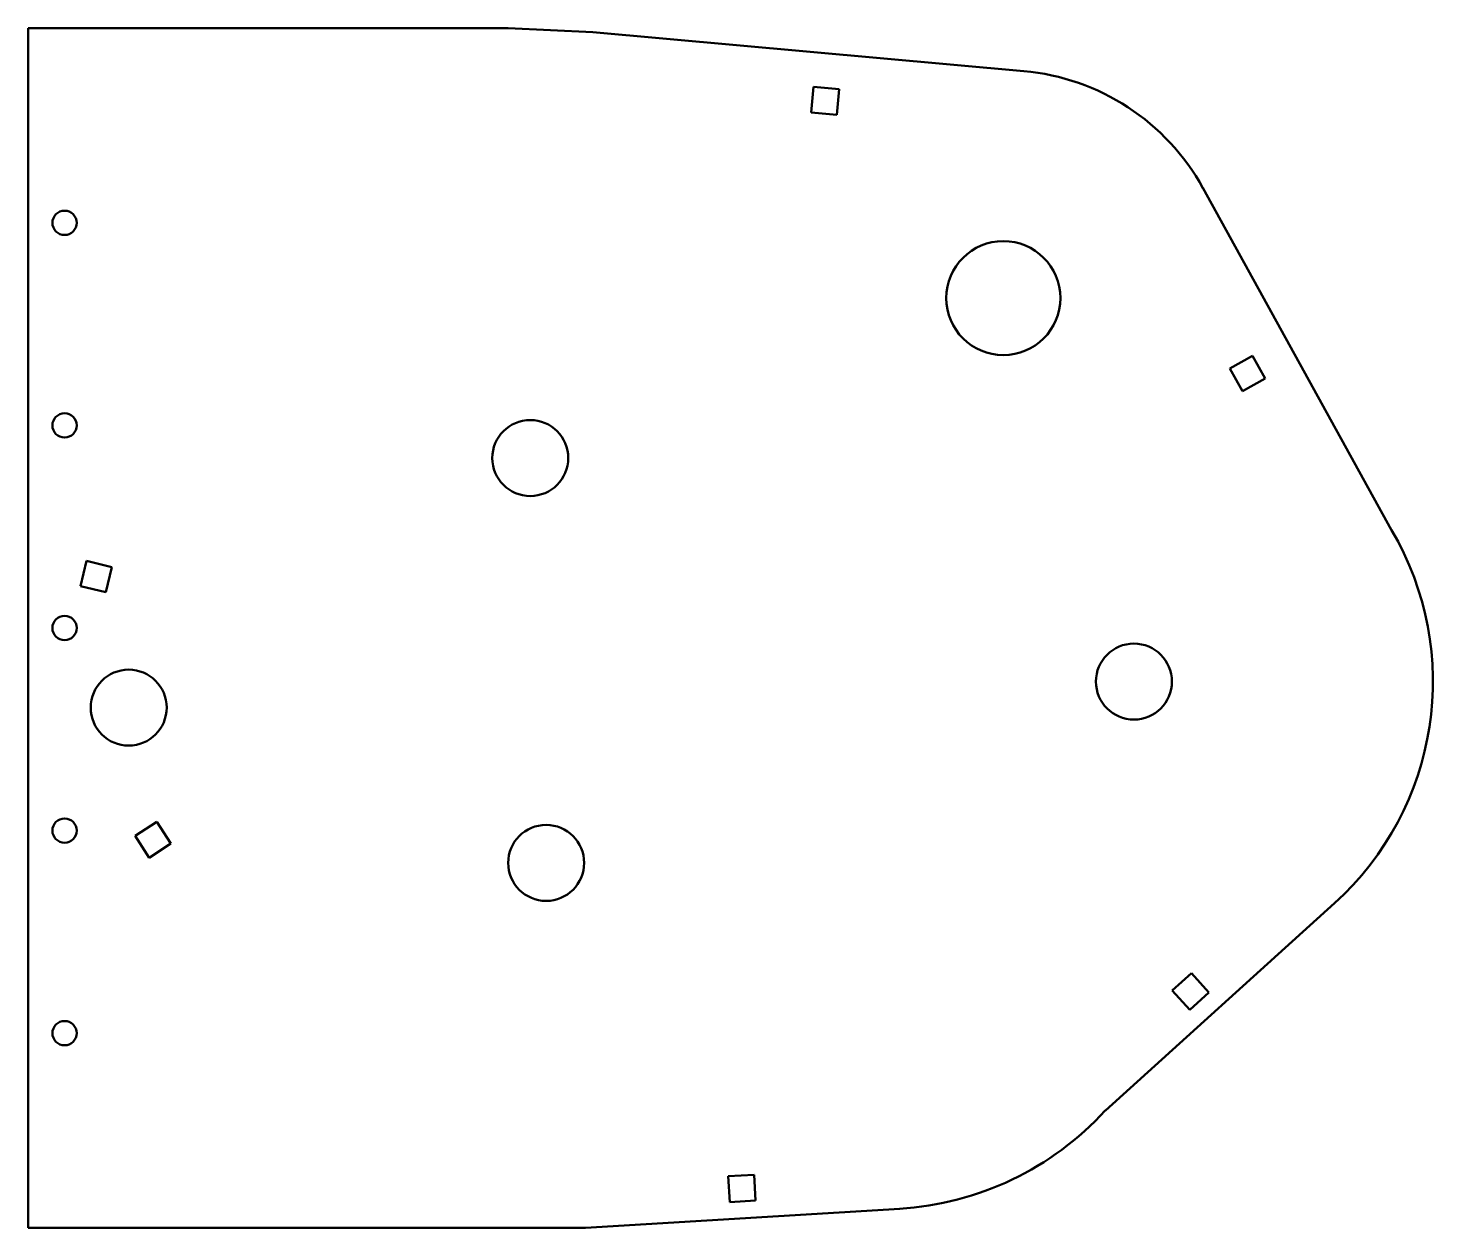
# Model space of a CAD drawing. Header units: inches. Extents: x 0.1 to 13.9, y 0.1 to 11.9.
import ezdxf

# ---------------------------------------------------------------- set-up
doc = ezdxf.new("R2010")
doc.units = ezdxf.units.IN
doc.header["$MEASUREMENT"] = 0
doc.layers.add('Visible (ANSI)', color=7, linetype='Continuous', lineweight=50)

msp = doc.modelspace()

# ---------------------------------------------------------------- linework, layer by layer
at = {"layer": 'Visible (ANSI)'}
for p, q in [((4.81, 11.923), (0.071, 11.923)), ((0.071, 11.923), (0.071, 0.077)), ((5.646, 11.883), (4.81, 11.923)), ((9.9, 11.498), (5.646, 11.883)), ((7.8, 11.088), (7.823, 11.343)), ((7.823, 11.343), (8.078, 11.32)), ((8.078, 11.32), (8.055, 11.065)), ((8.055, 11.065), (7.8, 11.088)), ((13.531, 6.967), (11.668, 10.344)), ((11.935, 8.562), (12.159, 8.686)), ((12.159, 8.686), (12.282, 8.462)), ((12.058, 8.338), (11.935, 8.562)), ((12.282, 8.462), (12.058, 8.338)), ((0.588, 6.413), (0.648, 6.662)), ((0.648, 6.662), (0.897, 6.602)), ((0.897, 6.602), (0.837, 6.354)), ((0.837, 6.354), (0.588, 6.413)), ((1.127, 3.947), (1.342, 4.086)), ((1.342, 4.086), (1.481, 3.871)), ((1.266, 3.732), (1.127, 3.947)), ((1.481, 3.871), (1.266, 3.732)), ((10.705, 1.237), (12.967, 3.282)), ((11.366, 2.42), (11.556, 2.591)), ((11.556, 2.591), (11.728, 2.402)), ((11.538, 2.23), (11.366, 2.42)), ((11.728, 2.402), (11.538, 2.23)), ((6.982, 0.587), (7.237, 0.602)), ((6.997, 0.331), (6.982, 0.587)), ((7.237, 0.602), (7.253, 0.347)), ((7.253, 0.347), (6.997, 0.331)), ((5.575, 0.077), (8.675, 0.267)), ((0.071, 0.077), (5.575, 0.077))]:
    msp.add_line(p, q, dxfattribs=at)
for centre, radius in [((0.431, 10), 0.12), ((9.698, 9.257), 0.563), ((0.431, 8), 0.12), ((5.028, 7.678), 0.375), ((0.431, 6), 0.12), ((10.987, 5.471), 0.375), ((1.064, 5.214), 0.375), ((0.431, 4), 0.12), ((5.185, 3.681), 0.375), ((0.431, 2), 0.12)]:
    msp.add_circle(centre, radius, dxfattribs=at)
for centre, radius, start, end in [((9.698, 9.257), 2.25, 28.8852, 84.8341), ((10.987, 5.471), 2.951, 312.1233, 30.469), ((8.491, 3.261), 3, 273.5002, 317.5589)]:
    msp.add_arc(centre, radius, start, end, dxfattribs=at)

doc.saveas('drawing.dxf')
